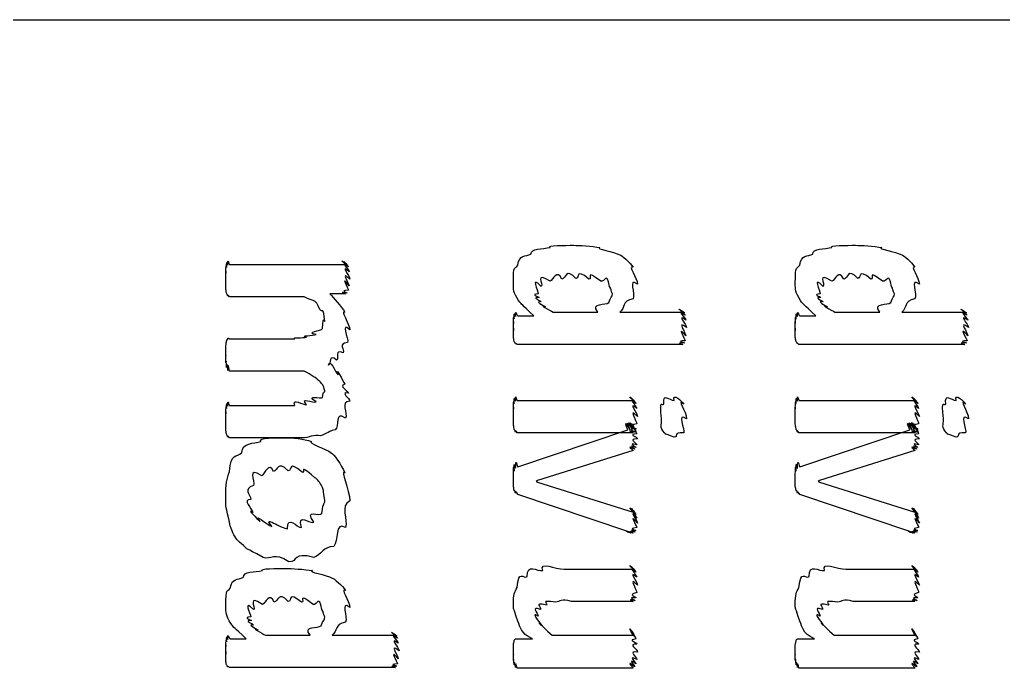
# Model space of a CAD drawing. Header units: millimetres. Extents: x 0 to 33.1, y 1.5 to 45.3.
# Drawn here: x 0.3185 to 0.6093, y 6.7128 to 6.9045 of the extents above; entities that cross this region are included whole.
import ezdxf

# ---------------------------------------------------------------- set-up
doc = ezdxf.new("R2010")
doc.units = ezdxf.units.MM
doc.header["$MEASUREMENT"] = 0
doc.layers.get('0').update_dxf_attribs({"linetype": 'CONTINUOUS'})

msp = doc.modelspace()

# ---------------------------------------------------------------- linework, layer by layer
at = {"color": 240, "linetype": 'Continuous'}
msp.add_line((0.311089, 6.90446), (1.50776, 6.90446), dxfattribs=at)
at = {"color": 11, "linetype": 'Continuous'}
for p, q in [((0.380533, 6.83208), (0.414822, 6.83208)), ((0.402669, 6.82254), (0.380533, 6.82254)), ((0.414822, 6.8234), (0.410265, 6.8234)), ((0.465767, 6.81694), (0.47054, 6.81694)), ((0.476183, 6.81803), (0.489421, 6.81803)), ((0.495931, 6.81803), (0.514594, 6.81803)), ((0.5491, 6.81694), (0.553874, 6.81694)), ((0.559517, 6.81803), (0.572754, 6.81803)), ((0.579264, 6.81803), (0.597928, 6.81803)), ((0.380533, 6.81017), (0.399849, 6.81017)), ((0.514594, 6.80849), (0.465549, 6.80849)), ((0.597928, 6.80849), (0.548882, 6.80849)), ((0.402669, 6.80062), (0.380533, 6.80062)), ((0.380533, 6.79042), (0.399849, 6.79042)), ((0.465549, 6.79194), (0.499838, 6.79194)), ((0.548882, 6.79194), (0.583171, 6.79194)), ((0.402018, 6.78087), (0.380533, 6.78087)), ((0.499838, 6.78239), (0.465549, 6.78239)), ((0.465767, 6.77235), (0.498318, 6.78321)), ((0.51199, 6.78108), (0.51199, 6.78108)), ((0.583171, 6.78239), (0.548882, 6.78239)), ((0.5491, 6.77235), (0.581651, 6.78321)), ((0.595324, 6.78108), (0.595324, 6.78108)), ((0.499838, 6.77713), (0.471625, 6.76824)), ((0.583171, 6.77713), (0.554958, 6.76824)), ((0.471625, 6.76824), (0.471192, 6.76801)), ((0.471192, 6.76801), (0.471625, 6.76779)), ((0.471625, 6.76779), (0.499838, 6.7589)), ((0.554958, 6.76824), (0.554525, 6.76801)), ((0.554525, 6.76801), (0.554958, 6.76779)), ((0.554958, 6.76779), (0.583171, 6.7589)), ((0.498318, 6.75325), (0.465767, 6.76411)), ((0.581651, 6.75325), (0.5491, 6.76411)), ((0.397678, 6.75401), (0.397678, 6.75401)), ((0.499838, 6.75282), (0.499838, 6.75282)), ((0.583171, 6.75282), (0.583171, 6.75282)), ((0.398113, 6.74425), (0.398113, 6.74425)), ((0.479438, 6.74208), (0.499838, 6.74208)), ((0.562771, 6.74208), (0.583171, 6.74208)), ((0.499838, 6.73253), (0.481608, 6.73253)), ((0.583171, 6.73253), (0.564942, 6.73253)), ((0.391168, 6.72254), (0.404406, 6.72254)), ((0.410915, 6.72254), (0.429579, 6.72254)), ((0.475965, 6.72254), (0.499838, 6.72254)), ((0.559299, 6.72254), (0.583171, 6.72254)), ((0.380751, 6.72146), (0.385525, 6.72146)), ((0.465549, 6.72146), (0.470107, 6.72146)), ((0.548882, 6.72146), (0.55344, 6.72146)), ((0.429579, 6.713), (0.380533, 6.713)), ((0.499838, 6.71278), (0.465549, 6.71278)), ((0.583171, 6.71278), (0.548882, 6.71278))]:
    msp.add_line(p, q, dxfattribs=at)
for points in [[(0.469672, 6.83518), (0.46951, 6.83692), (0.473144, 6.83669), (0.475315, 6.83713)], [(0.475315, 6.83713), (0.474012, 6.83778), (0.479926, 6.83778), (0.48226, 6.83778)], [(0.48226, 6.83778), (0.483832, 6.83778), (0.487739, 6.83757), (0.490072, 6.83713)], [(0.490072, 6.83713), (0.488444, 6.83681), (0.494303, 6.83583), (0.495931, 6.83496)], [(0.553006, 6.83518), (0.552843, 6.83692), (0.556478, 6.83669), (0.558649, 6.83713)], [(0.558649, 6.83713), (0.557346, 6.83778), (0.56326, 6.83778), (0.565593, 6.83778)], [(0.565593, 6.83778), (0.567165, 6.83778), (0.571072, 6.83757), (0.573406, 6.83713)], [(0.573406, 6.83713), (0.571778, 6.83681), (0.577636, 6.83583), (0.579264, 6.83496)], [(0.379449, 6.82969), (0.379557, 6.83356), (0.379665, 6.83078), (0.379665, 6.83122)], [(0.379665, 6.83122), (0.379719, 6.83425), (0.379937, 6.83176), (0.3801, 6.83187)], [(0.3801, 6.83187), (0.379992, 6.83458), (0.380371, 6.83208), (0.380533, 6.83208)], [(0.414822, 6.83208), (0.412435, 6.83458), (0.415093, 6.83208), (0.415256, 6.83208)], [(0.415256, 6.83208), (0.412869, 6.83442), (0.41569, 6.83176), (0.41569, 6.83143)], [(0.41569, 6.83143), (0.412978, 6.83371), (0.415907, 6.83051), (0.415907, 6.82992)], [(0.465767, 6.83192), (0.466308, 6.83518), (0.468044, 6.83431), (0.469672, 6.83518)], [(0.495931, 6.83496), (0.496419, 6.8349), (0.498969, 6.83274), (0.499838, 6.83128)], [(0.5491, 6.83192), (0.549642, 6.83518), (0.551378, 6.83431), (0.553006, 6.83518)], [(0.579264, 6.83496), (0.579753, 6.8349), (0.582303, 6.83274), (0.583171, 6.83128)], [(0.379449, 6.82731), (0.379449, 6.83225), (0.379449, 6.829), (0.379449, 6.82969)], [(0.415907, 6.82992), (0.41314, 6.83251), (0.416124, 6.82861), (0.416124, 6.82775)], [(0.416124, 6.82775), (0.41314, 6.83078), (0.416015, 6.82622), (0.415907, 6.82579)], [(0.464464, 6.8265), (0.464464, 6.83247), (0.464899, 6.83051), (0.465767, 6.83192)], [(0.475315, 6.82715), (0.470649, 6.83029), (0.473415, 6.82622), (0.472711, 6.82563)], [(0.478787, 6.82781), (0.477322, 6.831), (0.476292, 6.82747), (0.475315, 6.82715)], [(0.48291, 6.82801), (0.479926, 6.83128), (0.480089, 6.82796), (0.478787, 6.82781)], [(0.486817, 6.82781), (0.482693, 6.83128), (0.484213, 6.82801), (0.48291, 6.82801)], [(0.490289, 6.82715), (0.485297, 6.831), (0.488118, 6.82769), (0.486817, 6.82781)], [(0.492893, 6.82563), (0.492079, 6.83029), (0.491428, 6.82671), (0.490289, 6.82715)], [(0.499838, 6.83128), (0.498156, 6.83203), (0.501139, 6.82818), (0.501139, 6.82628)], [(0.547797, 6.8265), (0.547797, 6.83247), (0.548232, 6.83051), (0.5491, 6.83192)], [(0.558649, 6.82715), (0.553982, 6.83029), (0.556749, 6.82622), (0.556044, 6.82563)], [(0.562121, 6.82781), (0.560656, 6.831), (0.559625, 6.82747), (0.558649, 6.82715)], [(0.566243, 6.82801), (0.56326, 6.83128), (0.563422, 6.82796), (0.562121, 6.82781)], [(0.57015, 6.82781), (0.566026, 6.83128), (0.567546, 6.82801), (0.566243, 6.82801)], [(0.573622, 6.82715), (0.568631, 6.831), (0.571451, 6.82769), (0.57015, 6.82781)], [(0.576226, 6.82563), (0.575412, 6.83029), (0.574761, 6.82671), (0.573622, 6.82715)], [(0.583171, 6.83128), (0.581489, 6.83203), (0.584472, 6.82818), (0.584472, 6.82628)], [(0.379449, 6.82514), (0.379449, 6.8259), (0.379449, 6.82644), (0.379449, 6.82731)], [(0.415907, 6.82579), (0.412978, 6.82981), (0.415799, 6.82482), (0.41569, 6.82449)], [(0.472711, 6.82563), (0.469347, 6.8291), (0.471843, 6.82433), (0.471843, 6.82346)], [(0.501139, 6.82628), (0.498156, 6.82856), (0.500706, 6.82324), (0.499838, 6.82194)], [(0.556044, 6.82563), (0.552681, 6.8291), (0.555176, 6.82433), (0.555176, 6.82346)], [(0.584472, 6.82628), (0.581489, 6.82856), (0.584039, 6.82324), (0.583171, 6.82194)], [(0.379665, 6.82362), (0.379557, 6.8246), (0.379557, 6.82443), (0.379449, 6.82514)], [(0.415256, 6.82362), (0.412435, 6.82417), (0.414931, 6.8234), (0.414822, 6.8234)], [(0.41569, 6.82449), (0.412869, 6.82443), (0.415528, 6.82379), (0.415256, 6.82362)], [(0.465983, 6.8215), (0.464464, 6.82389), (0.464464, 6.82476), (0.464464, 6.8265)], [(0.493761, 6.82346), (0.493218, 6.82433), (0.493435, 6.82493), (0.492893, 6.82563)], [(0.549317, 6.8215), (0.547797, 6.82389), (0.547797, 6.82476), (0.547797, 6.8265)], [(0.577094, 6.82346), (0.576551, 6.82433), (0.576768, 6.82493), (0.576226, 6.82563)], [(0.3801, 6.82275), (0.379719, 6.82383), (0.379775, 6.82319), (0.379665, 6.82362)], [(0.380533, 6.82254), (0.379992, 6.82357), (0.380208, 6.82264), (0.3801, 6.82275)], [(0.407226, 6.81885), (0.406196, 6.82226), (0.404676, 6.82124), (0.402669, 6.82254)], [(0.410265, 6.8234), (0.411242, 6.82226), (0.413738, 6.81972), (0.414606, 6.81799)], [(0.47054, 6.81694), (0.466635, 6.82075), (0.467122, 6.81993), (0.465983, 6.8215)], [(0.471843, 6.82346), (0.469347, 6.82319), (0.471897, 6.82269), (0.47206, 6.82238)], [(0.47206, 6.82238), (0.469672, 6.82249), (0.472385, 6.8215), (0.472711, 6.82107)], [(0.472711, 6.82107), (0.470378, 6.82146), (0.473579, 6.81999), (0.474012, 6.81956)], [(0.492676, 6.82086), (0.493218, 6.8226), (0.493761, 6.82249), (0.493761, 6.82346)], [(0.499838, 6.82194), (0.496419, 6.82129), (0.497667, 6.81933), (0.495931, 6.81803)], [(0.553874, 6.81694), (0.549968, 6.82075), (0.550456, 6.81993), (0.549317, 6.8215)], [(0.555176, 6.82346), (0.552681, 6.82319), (0.555231, 6.82269), (0.555393, 6.82238)], [(0.555393, 6.82238), (0.553006, 6.82249), (0.555718, 6.8215), (0.556044, 6.82107)], [(0.556044, 6.82107), (0.553711, 6.82146), (0.556912, 6.81999), (0.557346, 6.81956)], [(0.57601, 6.82086), (0.576551, 6.8226), (0.577094, 6.82249), (0.577094, 6.82346)], [(0.583171, 6.82194), (0.579753, 6.82129), (0.581, 6.81933), (0.579264, 6.81803)], [(0.408746, 6.81538), (0.408203, 6.81993), (0.408203, 6.81771), (0.407226, 6.81885)], [(0.414606, 6.81799), (0.41314, 6.81879), (0.416124, 6.81451), (0.416124, 6.81278)], [(0.464681, 6.81608), (0.464735, 6.81901), (0.464953, 6.81663), (0.465115, 6.81674)], [(0.465115, 6.81674), (0.465007, 6.81928), (0.46544, 6.81694), (0.465767, 6.81694)], [(0.474012, 6.81956), (0.471408, 6.82058), (0.475315, 6.81863), (0.476183, 6.81803)], [(0.489421, 6.81803), (0.487142, 6.82101), (0.491917, 6.81999), (0.492676, 6.82086)], [(0.514594, 6.81803), (0.511882, 6.81999), (0.514865, 6.81799), (0.515028, 6.81782)], [(0.515028, 6.81782), (0.512207, 6.81972), (0.515246, 6.81749), (0.515246, 6.81717)], [(0.515246, 6.81717), (0.512315, 6.81901), (0.515463, 6.81625), (0.515463, 6.81565)], [(0.548014, 6.81608), (0.548068, 6.81901), (0.548286, 6.81663), (0.548449, 6.81674)], [(0.548449, 6.81674), (0.54834, 6.81928), (0.548774, 6.81694), (0.5491, 6.81694)], [(0.557346, 6.81956), (0.554742, 6.82058), (0.558649, 6.81863), (0.559517, 6.81803)], [(0.572754, 6.81803), (0.570475, 6.82101), (0.57525, 6.81999), (0.57601, 6.82086)], [(0.597928, 6.81803), (0.595215, 6.81999), (0.598199, 6.81799), (0.598361, 6.81782)], [(0.598361, 6.81782), (0.59554, 6.81972), (0.598579, 6.81749), (0.598579, 6.81717)], [(0.598579, 6.81717), (0.595649, 6.81901), (0.598796, 6.81625), (0.598796, 6.81565)], [(0.408094, 6.81321), (0.408203, 6.81793), (0.408746, 6.81451), (0.408746, 6.81538)], [(0.416124, 6.81278), (0.41314, 6.8156), (0.415907, 6.81011), (0.415474, 6.80908)], [(0.464464, 6.81478), (0.464572, 6.81825), (0.464681, 6.81565), (0.464681, 6.81608)], [(0.464464, 6.81261), (0.464464, 6.81728), (0.464464, 6.81424), (0.464464, 6.81478)], [(0.464464, 6.81065), (0.464464, 6.81565), (0.464464, 6.8119), (0.464464, 6.81261)], [(0.515463, 6.81565), (0.512478, 6.81782), (0.515679, 6.81435), (0.515679, 6.81347)], [(0.515679, 6.81347), (0.512478, 6.81597), (0.515571, 6.81168), (0.515463, 6.81108)], [(0.547797, 6.81478), (0.547906, 6.81825), (0.548014, 6.81565), (0.548014, 6.81608)], [(0.547797, 6.81261), (0.547797, 6.81728), (0.547797, 6.81424), (0.547797, 6.81478)], [(0.547797, 6.81065), (0.547797, 6.81565), (0.547797, 6.8119), (0.547797, 6.81261)], [(0.598796, 6.81565), (0.595811, 6.81782), (0.599012, 6.81435), (0.599012, 6.81347)], [(0.599012, 6.81347), (0.595811, 6.81597), (0.598904, 6.81168), (0.598796, 6.81108)], [(0.406142, 6.81147), (0.402724, 6.81201), (0.407661, 6.8125), (0.408094, 6.81321)], [(0.515463, 6.81108), (0.512315, 6.81467), (0.515354, 6.8099), (0.515246, 6.80957)], [(0.598796, 6.81108), (0.595649, 6.81467), (0.598687, 6.8099), (0.598579, 6.80957)], [(0.379449, 6.80778), (0.379557, 6.80968), (0.379665, 6.80886), (0.379665, 6.80931)], [(0.379665, 6.80931), (0.379719, 6.81039), (0.379937, 6.80985), (0.3801, 6.80994)], [(0.3801, 6.80994), (0.379992, 6.81071), (0.380371, 6.81017), (0.380533, 6.81017)], [(0.399849, 6.81017), (0.398981, 6.81071), (0.402289, 6.81033), (0.403321, 6.8106)], [(0.403321, 6.8106), (0.40115, 6.81114), (0.405382, 6.81104), (0.406142, 6.81147)], [(0.464681, 6.80935), (0.464572, 6.8099), (0.464572, 6.81011), (0.464464, 6.81065)], [(0.515246, 6.80957), (0.512207, 6.80946), (0.515136, 6.80908), (0.515028, 6.80892)], [(0.548014, 6.80935), (0.547906, 6.8099), (0.547906, 6.81011), (0.547797, 6.81065)], [(0.598579, 6.80957), (0.59554, 6.80946), (0.598469, 6.80908), (0.598361, 6.80892)], [(0.379449, 6.80539), (0.379449, 6.80838), (0.379449, 6.80707), (0.379449, 6.80778)], [(0.414171, 6.80604), (0.411404, 6.80707), (0.413086, 6.80447), (0.412218, 6.80388)], [(0.415474, 6.80908), (0.412435, 6.80881), (0.414714, 6.80692), (0.414171, 6.80604)], [(0.465115, 6.80871), (0.464735, 6.80931), (0.464789, 6.80908), (0.464681, 6.80935)], [(0.465549, 6.80849), (0.465007, 6.80903), (0.465224, 6.8086), (0.465115, 6.80871)], [(0.515028, 6.80892), (0.511882, 6.80903), (0.514703, 6.80849), (0.514594, 6.80849)], [(0.548449, 6.80871), (0.548068, 6.80931), (0.548122, 6.80908), (0.548014, 6.80935)], [(0.548882, 6.80849), (0.54834, 6.80903), (0.548557, 6.8086), (0.548449, 6.80871)], [(0.598361, 6.80892), (0.595215, 6.80903), (0.598036, 6.80849), (0.597928, 6.80849)], [(0.379449, 6.80322), (0.379449, 6.80664), (0.379449, 6.80453), (0.379449, 6.80539)], [(0.379665, 6.80171), (0.379557, 6.80533), (0.379557, 6.80251), (0.379449, 6.80322)], [(0.3801, 6.80083), (0.379719, 6.80464), (0.379775, 6.80126), (0.379665, 6.80171)], [(0.380533, 6.80062), (0.379992, 6.80431), (0.380208, 6.80072), (0.3801, 6.80083)], [(0.412218, 6.80388), (0.409831, 6.80593), (0.410699, 6.80279), (0.409831, 6.80236)], [(0.409831, 6.80236), (0.410101, 6.80447), (0.411893, 6.8004), (0.412651, 6.79953)], [(0.412651, 6.79953), (0.411675, 6.80257), (0.414171, 6.79758), (0.414606, 6.79671)], [(0.407226, 6.79758), (0.406196, 6.79856), (0.404676, 6.79949), (0.402669, 6.80062)], [(0.408746, 6.79476), (0.408203, 6.79665), (0.408203, 6.7966), (0.407226, 6.79758)], [(0.408094, 6.79281), (0.408203, 6.79508), (0.408746, 6.79406), (0.408746, 6.79476)], [(0.414606, 6.79671), (0.412706, 6.79622), (0.415528, 6.79497), (0.41569, 6.79411)], [(0.379665, 6.78956), (0.379719, 6.79258), (0.379937, 6.7901), (0.3801, 6.79021)], [(0.3801, 6.79021), (0.379992, 6.79292), (0.380371, 6.79042), (0.380533, 6.79042)], [(0.399849, 6.79042), (0.398981, 6.79292), (0.402289, 6.79053), (0.403321, 6.79064)], [(0.403321, 6.79064), (0.40115, 6.79318), (0.405382, 6.79107), (0.406142, 6.7915)], [(0.406142, 6.7915), (0.402724, 6.79389), (0.407661, 6.79226), (0.408094, 6.79281)], [(0.41569, 6.79411), (0.41314, 6.79449), (0.416124, 6.79249), (0.416124, 6.79172)], [(0.464464, 6.78956), (0.464572, 6.7934), (0.464681, 6.79064), (0.464681, 6.79107)], [(0.464681, 6.79107), (0.464735, 6.79411), (0.464953, 6.79161), (0.465115, 6.79172)], [(0.465115, 6.79172), (0.465007, 6.79443), (0.465386, 6.79194), (0.465549, 6.79194)], [(0.499838, 6.79194), (0.49745, 6.79443), (0.500108, 6.79189), (0.500271, 6.79172)], [(0.500271, 6.79172), (0.497885, 6.79411), (0.500706, 6.79139), (0.500706, 6.79107)], [(0.500706, 6.79107), (0.497993, 6.7934), (0.500922, 6.79015), (0.500922, 6.78956)], [(0.508301, 6.78651), (0.507542, 6.79297), (0.508518, 6.79015), (0.508951, 6.79085)], [(0.508951, 6.79085), (0.508572, 6.79443), (0.510525, 6.79194), (0.51199, 6.79194)], [(0.51199, 6.79194), (0.511447, 6.79443), (0.514378, 6.79161), (0.514811, 6.79085)], [(0.514811, 6.79085), (0.512478, 6.79297), (0.515679, 6.78868), (0.515679, 6.78651)], [(0.547797, 6.78956), (0.547906, 6.7934), (0.548014, 6.79064), (0.548014, 6.79107)], [(0.548014, 6.79107), (0.548068, 6.79411), (0.548286, 6.79161), (0.548449, 6.79172)], [(0.548449, 6.79172), (0.54834, 6.79443), (0.548719, 6.79194), (0.548882, 6.79194)], [(0.583171, 6.79194), (0.580783, 6.79443), (0.583442, 6.79189), (0.583604, 6.79172)], [(0.583604, 6.79172), (0.581218, 6.79411), (0.584039, 6.79139), (0.584039, 6.79107)], [(0.584039, 6.79107), (0.581326, 6.7934), (0.584256, 6.79015), (0.584256, 6.78956)], [(0.591635, 6.78651), (0.590875, 6.79297), (0.591851, 6.79015), (0.592285, 6.79085)], [(0.592285, 6.79085), (0.591906, 6.79443), (0.593858, 6.79194), (0.595324, 6.79194)], [(0.595324, 6.79194), (0.594781, 6.79443), (0.597711, 6.79161), (0.598144, 6.79085)], [(0.598144, 6.79085), (0.595811, 6.79297), (0.599012, 6.78868), (0.599012, 6.78651)], [(0.379449, 6.78803), (0.379557, 6.79189), (0.379665, 6.78911), (0.379665, 6.78956)], [(0.379449, 6.78564), (0.379449, 6.79075), (0.379449, 6.78749), (0.379449, 6.78803)], [(0.416124, 6.79172), (0.41314, 6.79172), (0.41569, 6.78803), (0.414822, 6.78674)], [(0.464464, 6.78717), (0.464464, 6.7921), (0.464464, 6.78885), (0.464464, 6.78956)], [(0.500922, 6.78956), (0.498156, 6.7921), (0.501139, 6.78803), (0.501139, 6.78717)], [(0.501139, 6.78717), (0.498156, 6.79036), (0.501031, 6.7856), (0.500922, 6.785)], [(0.547797, 6.78717), (0.547797, 6.7921), (0.547797, 6.78885), (0.547797, 6.78956)], [(0.584256, 6.78956), (0.581489, 6.7921), (0.584472, 6.78803), (0.584472, 6.78717)], [(0.584472, 6.78717), (0.581489, 6.79036), (0.584364, 6.7856), (0.584256, 6.785)], [(0.414822, 6.78674), (0.411567, 6.78901), (0.413086, 6.78413), (0.411783, 6.78326)], [(0.464464, 6.785), (0.464464, 6.78575), (0.464464, 6.78629), (0.464464, 6.78717)], [(0.498318, 6.78321), (0.496582, 6.7876), (0.498807, 6.78321), (0.498969, 6.78321)], [(0.498969, 6.78321), (0.497017, 6.78776), (0.499457, 6.78342), (0.499621, 6.78342)], [(0.499621, 6.78342), (0.497287, 6.78776), (0.499838, 6.78342), (0.499838, 6.78342)], [(0.499838, 6.78342), (0.497558, 6.78776), (0.500325, 6.78331), (0.500489, 6.78321)], [(0.500489, 6.78321), (0.497885, 6.7876), (0.500706, 6.78304), (0.500706, 6.78276)], [(0.500706, 6.78276), (0.497993, 6.78717), (0.500922, 6.78244), (0.500922, 6.78212)], [(0.509169, 6.78239), (0.507542, 6.78413), (0.508301, 6.7845), (0.508301, 6.78651)], [(0.515679, 6.78651), (0.512478, 6.78879), (0.515354, 6.78315), (0.514811, 6.78239)], [(0.547797, 6.785), (0.547797, 6.78575), (0.547797, 6.78629), (0.547797, 6.78717)], [(0.581651, 6.78321), (0.579915, 6.7876), (0.58214, 6.78321), (0.582303, 6.78321)], [(0.582303, 6.78321), (0.58035, 6.78776), (0.58279, 6.78342), (0.582954, 6.78342)], [(0.582954, 6.78342), (0.580621, 6.78776), (0.583171, 6.78342), (0.583171, 6.78342)], [(0.583171, 6.78342), (0.580892, 6.78776), (0.583658, 6.78331), (0.583822, 6.78321)], [(0.583822, 6.78321), (0.581218, 6.7876), (0.584039, 6.78304), (0.584039, 6.78276)], [(0.584039, 6.78276), (0.581326, 6.78717), (0.584256, 6.78244), (0.584256, 6.78212)], [(0.592503, 6.78239), (0.590875, 6.78413), (0.591635, 6.7845), (0.591635, 6.78651)], [(0.599012, 6.78651), (0.595811, 6.78879), (0.598687, 6.78315), (0.598144, 6.78239)], [(0.379449, 6.78326), (0.379449, 6.78407), (0.379449, 6.78467), (0.379449, 6.78564)], [(0.464681, 6.78347), (0.464572, 6.78444), (0.464572, 6.78429), (0.464464, 6.785)], [(0.465115, 6.78261), (0.464735, 6.78369), (0.464789, 6.78304), (0.464681, 6.78347)], [(0.465549, 6.78239), (0.465007, 6.78342), (0.465224, 6.7825), (0.465115, 6.78261)], [(0.500271, 6.78261), (0.49745, 6.78342), (0.499946, 6.78239), (0.499838, 6.78239)], [(0.500706, 6.78347), (0.497885, 6.78369), (0.500543, 6.78276), (0.500271, 6.78261)], [(0.500922, 6.785), (0.497993, 6.78444), (0.500814, 6.78381), (0.500706, 6.78347)], [(0.548014, 6.78347), (0.547906, 6.78444), (0.547906, 6.78429), (0.547797, 6.785)], [(0.548449, 6.78261), (0.548068, 6.78369), (0.548122, 6.78304), (0.548014, 6.78347)], [(0.548882, 6.78239), (0.54834, 6.78342), (0.548557, 6.7825), (0.548449, 6.78261)], [(0.583604, 6.78261), (0.580783, 6.78342), (0.583279, 6.78239), (0.583171, 6.78239)], [(0.584039, 6.78347), (0.581218, 6.78369), (0.583876, 6.78276), (0.583604, 6.78261)], [(0.584256, 6.785), (0.581326, 6.78444), (0.584147, 6.78381), (0.584039, 6.78347)], [(0.379665, 6.78196), (0.379557, 6.78293), (0.379557, 6.78271), (0.379449, 6.78326)], [(0.3801, 6.78108), (0.379719, 6.78217), (0.379775, 6.78153), (0.379665, 6.78196)], [(0.380533, 6.78087), (0.379992, 6.7819), (0.380208, 6.78097), (0.3801, 6.78108)], [(0.389865, 6.77983), (0.388564, 6.78093), (0.394532, 6.78093), (0.397461, 6.78093)], [(0.397461, 6.78093), (0.398817, 6.78093), (0.402669, 6.7806), (0.404839, 6.77983)], [(0.407443, 6.78153), (0.405599, 6.7819), (0.403863, 6.78087), (0.402018, 6.78087)], [(0.411783, 6.78326), (0.409071, 6.78261), (0.409179, 6.78185), (0.407443, 6.78153)], [(0.500922, 6.78212), (0.498156, 6.78185), (0.501139, 6.78119), (0.501139, 6.7806)], [(0.501139, 6.7806), (0.498156, 6.78054), (0.501031, 6.77929), (0.500922, 6.77886)], [(0.51199, 6.78108), (0.508735, 6.78256), (0.509711, 6.78153), (0.509169, 6.78239)], [(0.514811, 6.78239), (0.511447, 6.78256), (0.5134, 6.78108), (0.51199, 6.78108)], [(0.584256, 6.78212), (0.581489, 6.78185), (0.584472, 6.78119), (0.584472, 6.7806)], [(0.584472, 6.7806), (0.581489, 6.78054), (0.584364, 6.77929), (0.584256, 6.77886)], [(0.595324, 6.78108), (0.592068, 6.78256), (0.593044, 6.78153), (0.592503, 6.78239)], [(0.598144, 6.78239), (0.594781, 6.78256), (0.596733, 6.78108), (0.595324, 6.78108)], [(0.384224, 6.77658), (0.384224, 6.77951), (0.387696, 6.77914), (0.389865, 6.77983)], [(0.404839, 6.77983), (0.403321, 6.77935), (0.409071, 6.77783), (0.410699, 6.77636)], [(0.500271, 6.77756), (0.49745, 6.77908), (0.499946, 6.77729), (0.499838, 6.77713)], [(0.500706, 6.778), (0.497885, 6.77924), (0.500543, 6.77756), (0.500271, 6.77756)], [(0.500922, 6.77886), (0.497993, 6.77968), (0.500814, 6.77815), (0.500706, 6.778)], [(0.583604, 6.77756), (0.580783, 6.77908), (0.583279, 6.77729), (0.583171, 6.77713)], [(0.584039, 6.778), (0.581218, 6.77924), (0.583876, 6.77756), (0.583604, 6.77756)], [(0.584256, 6.77886), (0.581326, 6.77968), (0.584147, 6.77815), (0.584039, 6.778)], [(0.380533, 6.77094), (0.381022, 6.77647), (0.382596, 6.77501), (0.384224, 6.77658)], [(0.410699, 6.77636), (0.411242, 6.77632), (0.413738, 6.77285), (0.414606, 6.77051)], [(0.464681, 6.77106), (0.464735, 6.77518), (0.464953, 6.77165), (0.465115, 6.77192)], [(0.465115, 6.77192), (0.465169, 6.77561), (0.465603, 6.77225), (0.465767, 6.77235)], [(0.548014, 6.77106), (0.548068, 6.77518), (0.548286, 6.77165), (0.548449, 6.77192)], [(0.548449, 6.77192), (0.548503, 6.77561), (0.548936, 6.77225), (0.5491, 6.77235)], [(0.390082, 6.76964), (0.385525, 6.77268), (0.388238, 6.76801), (0.387696, 6.76682)], [(0.393554, 6.77094), (0.392144, 6.77399), (0.39106, 6.77024), (0.390082, 6.76964)], [(0.397894, 6.77115), (0.394749, 6.77442), (0.394857, 6.77111), (0.393554, 6.77094)], [(0.402018, 6.77072), (0.397786, 6.77442), (0.399306, 6.77115), (0.397894, 6.77115)], [(0.405707, 6.76921), (0.400553, 6.77371), (0.403429, 6.77029), (0.402018, 6.77072)], [(0.464464, 6.76997), (0.464572, 6.77463), (0.464681, 6.77078), (0.464681, 6.77106)], [(0.547797, 6.76997), (0.547906, 6.77463), (0.548014, 6.77078), (0.548014, 6.77106)], [(0.379449, 6.76313), (0.379449, 6.76736), (0.379775, 6.76867), (0.380533, 6.77094)], [(0.407878, 6.7666), (0.407226, 6.76779), (0.406685, 6.7685), (0.405707, 6.76921)], [(0.414606, 6.77051), (0.41314, 6.77171), (0.416124, 6.76546), (0.416124, 6.76226)], [(0.464464, 6.76824), (0.464464, 6.7691), (0.464464, 6.76953), (0.464464, 6.76997)], [(0.547797, 6.76824), (0.547797, 6.7691), (0.547797, 6.76953), (0.547797, 6.76997)], [(0.387696, 6.76682), (0.384332, 6.76574), (0.386828, 6.76432), (0.386828, 6.76269)], [(0.408746, 6.76247), (0.408203, 6.76563), (0.408421, 6.76546), (0.407878, 6.7666)], [(0.464464, 6.7665), (0.464464, 6.76768), (0.464464, 6.76753), (0.464464, 6.76824)], [(0.464681, 6.76519), (0.464572, 6.76665), (0.464572, 6.76594), (0.464464, 6.7665)], [(0.465115, 6.76454), (0.464735, 6.76606), (0.464789, 6.76492), (0.464681, 6.76519)], [(0.547797, 6.7665), (0.547797, 6.76768), (0.547797, 6.76753), (0.547797, 6.76824)], [(0.548014, 6.76519), (0.547906, 6.76665), (0.547906, 6.76594), (0.547797, 6.7665)], [(0.548449, 6.76454), (0.548068, 6.76606), (0.548122, 6.76492), (0.548014, 6.76519)], [(0.380751, 6.75489), (0.379449, 6.76129), (0.379449, 6.75999), (0.379449, 6.76313)], [(0.465767, 6.76411), (0.465007, 6.76579), (0.465224, 6.76443), (0.465115, 6.76454)], [(0.5491, 6.76411), (0.54834, 6.76579), (0.548557, 6.76443), (0.548449, 6.76454)], [(0.386828, 6.76269), (0.384332, 6.76269), (0.387044, 6.75999), (0.387478, 6.75879)], [(0.387478, 6.75879), (0.385362, 6.76042), (0.388781, 6.75678), (0.389649, 6.75618)], [(0.40549, 6.75597), (0.402453, 6.76025), (0.407281, 6.75743), (0.407878, 6.75857)], [(0.407878, 6.75857), (0.408203, 6.76243), (0.408746, 6.7609), (0.408746, 6.76247)], [(0.416124, 6.76226), (0.41314, 6.76085), (0.41569, 6.75662), (0.414822, 6.75444)], [(0.499838, 6.7589), (0.49745, 6.76204), (0.500108, 6.75868), (0.500271, 6.75868)], [(0.500271, 6.75868), (0.497885, 6.76188), (0.500706, 6.7584), (0.500706, 6.75825)], [(0.500706, 6.75825), (0.497993, 6.76144), (0.500922, 6.7576), (0.500922, 6.75717)], [(0.500922, 6.75717), (0.498156, 6.76058), (0.501139, 6.75624), (0.501139, 6.75564)], [(0.583171, 6.7589), (0.580783, 6.76204), (0.583442, 6.75868), (0.583604, 6.75868)], [(0.583604, 6.75868), (0.581218, 6.76188), (0.584039, 6.7584), (0.584039, 6.75825)], [(0.584039, 6.75825), (0.581326, 6.76144), (0.584256, 6.7576), (0.584256, 6.75717)], [(0.584256, 6.75717), (0.581489, 6.76058), (0.584472, 6.75624), (0.584472, 6.75564)], [(0.389649, 6.75618), (0.387261, 6.75911), (0.391818, 6.75499), (0.393121, 6.75467)], [(0.393121, 6.75467), (0.389974, 6.75836), (0.39605, 6.75401), (0.397678, 6.75401)], [(0.397678, 6.75401), (0.397678, 6.75836), (0.400499, 6.75418), (0.401801, 6.75444)], [(0.401801, 6.75444), (0.40039, 6.75896), (0.40446, 6.75526), (0.40549, 6.75597)], [(0.501139, 6.75564), (0.498156, 6.75944), (0.501031, 6.75467), (0.500922, 6.75435)], [(0.584472, 6.75564), (0.581489, 6.75944), (0.584364, 6.75467), (0.584256, 6.75435)], [(0.384657, 6.74903), (0.381293, 6.75201), (0.381728, 6.75261), (0.380751, 6.75489)], [(0.414822, 6.75444), (0.411567, 6.75635), (0.412924, 6.75028), (0.41135, 6.74881)], [(0.500922, 6.75435), (0.497993, 6.75407), (0.500814, 6.75364), (0.500706, 6.75347)], [(0.584256, 6.75435), (0.581326, 6.75407), (0.584147, 6.75364), (0.584039, 6.75347)], [(0.498969, 6.75304), (0.496582, 6.75364), (0.498589, 6.75315), (0.498318, 6.75325)], [(0.499186, 6.75282), (0.496853, 6.75347), (0.499078, 6.75293), (0.498969, 6.75304)], [(0.499621, 6.75282), (0.497017, 6.75347), (0.499294, 6.75282), (0.499186, 6.75282)], [(0.499838, 6.75282), (0.497287, 6.75347), (0.499729, 6.75282), (0.499621, 6.75282)], [(0.500489, 6.75304), (0.497558, 6.75347), (0.500108, 6.75282), (0.499838, 6.75282)], [(0.500706, 6.75347), (0.497885, 6.75379), (0.500597, 6.75319), (0.500489, 6.75304)], [(0.582303, 6.75304), (0.579915, 6.75364), (0.581922, 6.75315), (0.581651, 6.75325)], [(0.582519, 6.75282), (0.580186, 6.75347), (0.582411, 6.75293), (0.582303, 6.75304)], [(0.582954, 6.75282), (0.58035, 6.75347), (0.582628, 6.75282), (0.582519, 6.75282)], [(0.583171, 6.75282), (0.580621, 6.75347), (0.583062, 6.75282), (0.582954, 6.75282)], [(0.583822, 6.75304), (0.580892, 6.75347), (0.583442, 6.75282), (0.583171, 6.75282)], [(0.584039, 6.75347), (0.581218, 6.75379), (0.583931, 6.75319), (0.583822, 6.75304)], [(0.390517, 6.74556), (0.384657, 6.74881), (0.386393, 6.74744), (0.384657, 6.74903)], [(0.41135, 6.74881), (0.408365, 6.74881), (0.407769, 6.74631), (0.40549, 6.74556)], [(0.398113, 6.74425), (0.393772, 6.74724), (0.392796, 6.74468), (0.390517, 6.74556)], [(0.40549, 6.74556), (0.399251, 6.74724), (0.400825, 6.74425), (0.398113, 6.74425)], [(0.468588, 6.7399), (0.468479, 6.74397), (0.471408, 6.74138), (0.473144, 6.74164)], [(0.473144, 6.74164), (0.471951, 6.74457), (0.476942, 6.74208), (0.479438, 6.74208)], [(0.499838, 6.74208), (0.49745, 6.74457), (0.500108, 6.74203), (0.500271, 6.74186)], [(0.500271, 6.74186), (0.497885, 6.74425), (0.500706, 6.74154), (0.500706, 6.74121)], [(0.500706, 6.74121), (0.497993, 6.74354), (0.500922, 6.74029), (0.500922, 6.73969)], [(0.551921, 6.7399), (0.551812, 6.74397), (0.554742, 6.74138), (0.556478, 6.74164)], [(0.556478, 6.74164), (0.555285, 6.74457), (0.560275, 6.74208), (0.562771, 6.74208)], [(0.583171, 6.74208), (0.580783, 6.74457), (0.583442, 6.74203), (0.583604, 6.74186)], [(0.583604, 6.74186), (0.581218, 6.74425), (0.584039, 6.74154), (0.584039, 6.74121)], [(0.584039, 6.74121), (0.581326, 6.74354), (0.584256, 6.74029), (0.584256, 6.73969)], [(0.384657, 6.73969), (0.384494, 6.74143), (0.388129, 6.74121), (0.3903, 6.74164)], [(0.3903, 6.74164), (0.388997, 6.74229), (0.394911, 6.74229), (0.397244, 6.74229)], [(0.397244, 6.74229), (0.398817, 6.74229), (0.402724, 6.74208), (0.405057, 6.74164)], [(0.405057, 6.74164), (0.403429, 6.74132), (0.409289, 6.74035), (0.410915, 6.73947)], [(0.465549, 6.73665), (0.466037, 6.74224), (0.467393, 6.73904), (0.468588, 6.7399)], [(0.500922, 6.73969), (0.498156, 6.74224), (0.501139, 6.73817), (0.501139, 6.73731)], [(0.501139, 6.73731), (0.498156, 6.7405), (0.501031, 6.73574), (0.500922, 6.73514)], [(0.548882, 6.73665), (0.549371, 6.74224), (0.550726, 6.73904), (0.551921, 6.7399)], [(0.584256, 6.73969), (0.581489, 6.74224), (0.584472, 6.73817), (0.584472, 6.73731)], [(0.584472, 6.73731), (0.581489, 6.7405), (0.584364, 6.73574), (0.584256, 6.73514)], [(0.379449, 6.73101), (0.379449, 6.73699), (0.379883, 6.73503), (0.380751, 6.73643)], [(0.380751, 6.73643), (0.381293, 6.73969), (0.383029, 6.73882), (0.384657, 6.73969)], [(0.410915, 6.73947), (0.411404, 6.73942), (0.413954, 6.73725), (0.414822, 6.73579)], [(0.3903, 6.73167), (0.385633, 6.73481), (0.3884, 6.73074), (0.387696, 6.73014)], [(0.393772, 6.73232), (0.392307, 6.73551), (0.391276, 6.73199), (0.3903, 6.73167)], [(0.397894, 6.73253), (0.394911, 6.73579), (0.395074, 6.73247), (0.393772, 6.73232)], [(0.401801, 6.73232), (0.397678, 6.73579), (0.399197, 6.73253), (0.397894, 6.73253)], [(0.405274, 6.73167), (0.400282, 6.73551), (0.403103, 6.73221), (0.401801, 6.73232)], [(0.407878, 6.73014), (0.407064, 6.73481), (0.406412, 6.73122), (0.405274, 6.73167)], [(0.414822, 6.73579), (0.41314, 6.73654), (0.416124, 6.73269), (0.416124, 6.73079)], [(0.464464, 6.73144), (0.464464, 6.73486), (0.464789, 6.73525), (0.465549, 6.73665)], [(0.500922, 6.73514), (0.497993, 6.7346), (0.500814, 6.73394), (0.500706, 6.73361)], [(0.547797, 6.73144), (0.547797, 6.73486), (0.548122, 6.73525), (0.548882, 6.73665)], [(0.584256, 6.73514), (0.581326, 6.7346), (0.584147, 6.73394), (0.584039, 6.73361)], [(0.387696, 6.73014), (0.384332, 6.73361), (0.386828, 6.72885), (0.386828, 6.72797)], [(0.416124, 6.73079), (0.41314, 6.73307), (0.41569, 6.72775), (0.414822, 6.72646)], [(0.465767, 6.72667), (0.464464, 6.73122), (0.464464, 6.72987), (0.464464, 6.73144)], [(0.472493, 6.73014), (0.469347, 6.73139), (0.471843, 6.72894), (0.471843, 6.72819)], [(0.474229, 6.73144), (0.470215, 6.73253), (0.472928, 6.73074), (0.472493, 6.73014)], [(0.477051, 6.73232), (0.471843, 6.73313), (0.475097, 6.73178), (0.474229, 6.73144)], [(0.481608, 6.73253), (0.478624, 6.73356), (0.47819, 6.73247), (0.477051, 6.73232)], [(0.500489, 6.73275), (0.497558, 6.73356), (0.500108, 6.73253), (0.499838, 6.73253)], [(0.500706, 6.73361), (0.497885, 6.73383), (0.500597, 6.73292), (0.500489, 6.73275)], [(0.5491, 6.72667), (0.547797, 6.73122), (0.547797, 6.72987), (0.547797, 6.73144)], [(0.555826, 6.73014), (0.552681, 6.73139), (0.555176, 6.72894), (0.555176, 6.72819)], [(0.557563, 6.73144), (0.553549, 6.73253), (0.556261, 6.73074), (0.555826, 6.73014)], [(0.560385, 6.73232), (0.555176, 6.73313), (0.558431, 6.73178), (0.557563, 6.73144)], [(0.564942, 6.73253), (0.561957, 6.73356), (0.561524, 6.73247), (0.560385, 6.73232)], [(0.583822, 6.73275), (0.580892, 6.73356), (0.583442, 6.73253), (0.583171, 6.73253)], [(0.584039, 6.73361), (0.581218, 6.73383), (0.583931, 6.73292), (0.583822, 6.73275)], [(0.380968, 6.72601), (0.379449, 6.7284), (0.379449, 6.72928), (0.379449, 6.73101)], [(0.408746, 6.72797), (0.408203, 6.72885), (0.408421, 6.72944), (0.407878, 6.73014)], [(0.471843, 6.72819), (0.469347, 6.72982), (0.472114, 6.72646), (0.472711, 6.72558)], [(0.555176, 6.72819), (0.552681, 6.72982), (0.555447, 6.72646), (0.556044, 6.72558)], [(0.385525, 6.72146), (0.381619, 6.72526), (0.382107, 6.72444), (0.380968, 6.72601)], [(0.386828, 6.72797), (0.384332, 6.72771), (0.386882, 6.72721), (0.387044, 6.72689)], [(0.387044, 6.72689), (0.384657, 6.727), (0.387369, 6.72601), (0.387696, 6.72558)], [(0.387696, 6.72558), (0.385362, 6.72597), (0.388564, 6.7245), (0.388997, 6.72407)], [(0.404406, 6.72254), (0.402126, 6.72553), (0.406901, 6.7245), (0.407661, 6.72537)], [(0.407661, 6.72537), (0.408203, 6.72711), (0.408746, 6.727), (0.408746, 6.72797)], [(0.414822, 6.72646), (0.411404, 6.72581), (0.412651, 6.72385), (0.410915, 6.72254)], [(0.470107, 6.72146), (0.466308, 6.72331), (0.466743, 6.72493), (0.465767, 6.72667)], [(0.472711, 6.72558), (0.470649, 6.72792), (0.474501, 6.72358), (0.475965, 6.72254)], [(0.499838, 6.72254), (0.49745, 6.72689), (0.500108, 6.7225), (0.500271, 6.72233)], [(0.500271, 6.72233), (0.497885, 6.72646), (0.500706, 6.72179), (0.500706, 6.72146)], [(0.55344, 6.72146), (0.549642, 6.72331), (0.550076, 6.72493), (0.5491, 6.72667)], [(0.556044, 6.72558), (0.553982, 6.72792), (0.557835, 6.72358), (0.559299, 6.72254)], [(0.583171, 6.72254), (0.580783, 6.72689), (0.583442, 6.7225), (0.583604, 6.72233)], [(0.583604, 6.72233), (0.581218, 6.72646), (0.584039, 6.72179), (0.584039, 6.72146)], [(0.379449, 6.71929), (0.379557, 6.72276), (0.379665, 6.72017), (0.379665, 6.7206)], [(0.379665, 6.7206), (0.379719, 6.72353), (0.379937, 6.72114), (0.3801, 6.72125)], [(0.3801, 6.72125), (0.379992, 6.72379), (0.380425, 6.72146), (0.380751, 6.72146)], [(0.388997, 6.72407), (0.386393, 6.7251), (0.3903, 6.72314), (0.391168, 6.72254)], [(0.429579, 6.72254), (0.426867, 6.7245), (0.42985, 6.7225), (0.430012, 6.72233)], [(0.430012, 6.72233), (0.427192, 6.72424), (0.430231, 6.722), (0.430231, 6.72168)], [(0.430231, 6.72168), (0.4273, 6.72353), (0.430447, 6.72076), (0.430447, 6.72017)], [(0.430447, 6.72017), (0.427463, 6.72233), (0.430664, 6.71886), (0.430664, 6.71799)], [(0.379449, 6.71712), (0.379449, 6.72179), (0.379449, 6.71875), (0.379449, 6.71929)], [(0.379449, 6.71517), (0.379449, 6.72017), (0.379449, 6.71642), (0.379449, 6.71712)], [(0.430664, 6.71799), (0.427463, 6.72049), (0.430556, 6.71619), (0.430447, 6.7156)], [(0.464464, 6.71951), (0.464572, 6.72071), (0.464681, 6.72038), (0.464681, 6.72081)], [(0.464464, 6.71712), (0.464464, 6.71967), (0.464464, 6.71897), (0.464464, 6.71951)], [(0.464681, 6.72081), (0.464735, 6.7214), (0.464953, 6.72136), (0.465115, 6.72146)], [(0.465115, 6.72146), (0.465007, 6.72157), (0.465386, 6.72146), (0.465549, 6.72146)], [(0.500706, 6.72146), (0.497993, 6.72114), (0.500922, 6.72054), (0.500922, 6.71994)], [(0.500922, 6.71994), (0.498156, 6.71994), (0.501139, 6.71858), (0.501139, 6.71756)], [(0.547797, 6.71951), (0.547906, 6.72071), (0.548014, 6.72038), (0.548014, 6.72081)], [(0.547797, 6.71712), (0.547797, 6.71967), (0.547797, 6.71897), (0.547797, 6.71951)], [(0.548014, 6.72081), (0.548068, 6.7214), (0.548286, 6.72136), (0.548449, 6.72146)], [(0.548449, 6.72146), (0.54834, 6.72157), (0.548719, 6.72146), (0.548882, 6.72146)], [(0.584039, 6.72146), (0.581326, 6.72114), (0.584256, 6.72054), (0.584256, 6.71994)], [(0.584256, 6.71994), (0.581489, 6.71994), (0.584472, 6.71858), (0.584472, 6.71756)], [(0.430447, 6.7156), (0.4273, 6.71918), (0.430339, 6.71442), (0.430231, 6.71408)], [(0.464464, 6.71517), (0.464464, 6.71793), (0.464464, 6.71642), (0.464464, 6.71712)], [(0.464681, 6.71386), (0.464572, 6.71679), (0.464572, 6.71463), (0.464464, 6.71517)], [(0.500922, 6.71539), (0.497993, 6.7169), (0.500814, 6.71442), (0.500706, 6.71408)], [(0.501139, 6.71756), (0.498156, 6.7181), (0.501031, 6.71599), (0.500922, 6.71539)], [(0.547797, 6.71517), (0.547797, 6.71793), (0.547797, 6.71642), (0.547797, 6.71712)], [(0.548014, 6.71386), (0.547906, 6.71679), (0.547906, 6.71463), (0.547797, 6.71517)], [(0.584256, 6.71539), (0.581326, 6.7169), (0.584147, 6.71442), (0.584039, 6.71408)], [(0.584472, 6.71756), (0.581489, 6.7181), (0.584364, 6.71599), (0.584256, 6.71539)], [(0.379665, 6.71386), (0.379557, 6.71442), (0.379557, 6.71463), (0.379449, 6.71517)], [(0.3801, 6.71322), (0.379719, 6.71382), (0.379775, 6.7136), (0.379665, 6.71386)], [(0.430231, 6.71408), (0.427192, 6.71397), (0.430122, 6.7136), (0.430012, 6.71343)], [(0.465115, 6.713), (0.464735, 6.71604), (0.464789, 6.71343), (0.464681, 6.71386)], [(0.465549, 6.71278), (0.465007, 6.71576), (0.465224, 6.71289), (0.465115, 6.713)], [(0.500271, 6.71322), (0.49745, 6.71576), (0.499946, 6.71278), (0.499838, 6.71278)], [(0.500706, 6.71408), (0.497885, 6.71619), (0.500543, 6.71338), (0.500271, 6.71322)], [(0.548449, 6.713), (0.548068, 6.71604), (0.548122, 6.71343), (0.548014, 6.71386)], [(0.548882, 6.71278), (0.54834, 6.71576), (0.548557, 6.71289), (0.548449, 6.713)], [(0.583604, 6.71322), (0.580783, 6.71576), (0.583279, 6.71278), (0.583171, 6.71278)], [(0.584039, 6.71408), (0.581218, 6.71619), (0.583876, 6.71338), (0.583604, 6.71322)], [(0.380533, 6.713), (0.379992, 6.71354), (0.380208, 6.71311), (0.3801, 6.71322)], [(0.430012, 6.71343), (0.426867, 6.71354), (0.429688, 6.713), (0.429579, 6.713)]]:
    msp.add_open_spline(points, degree=3, dxfattribs=at)

doc.saveas('drawing.dxf')
